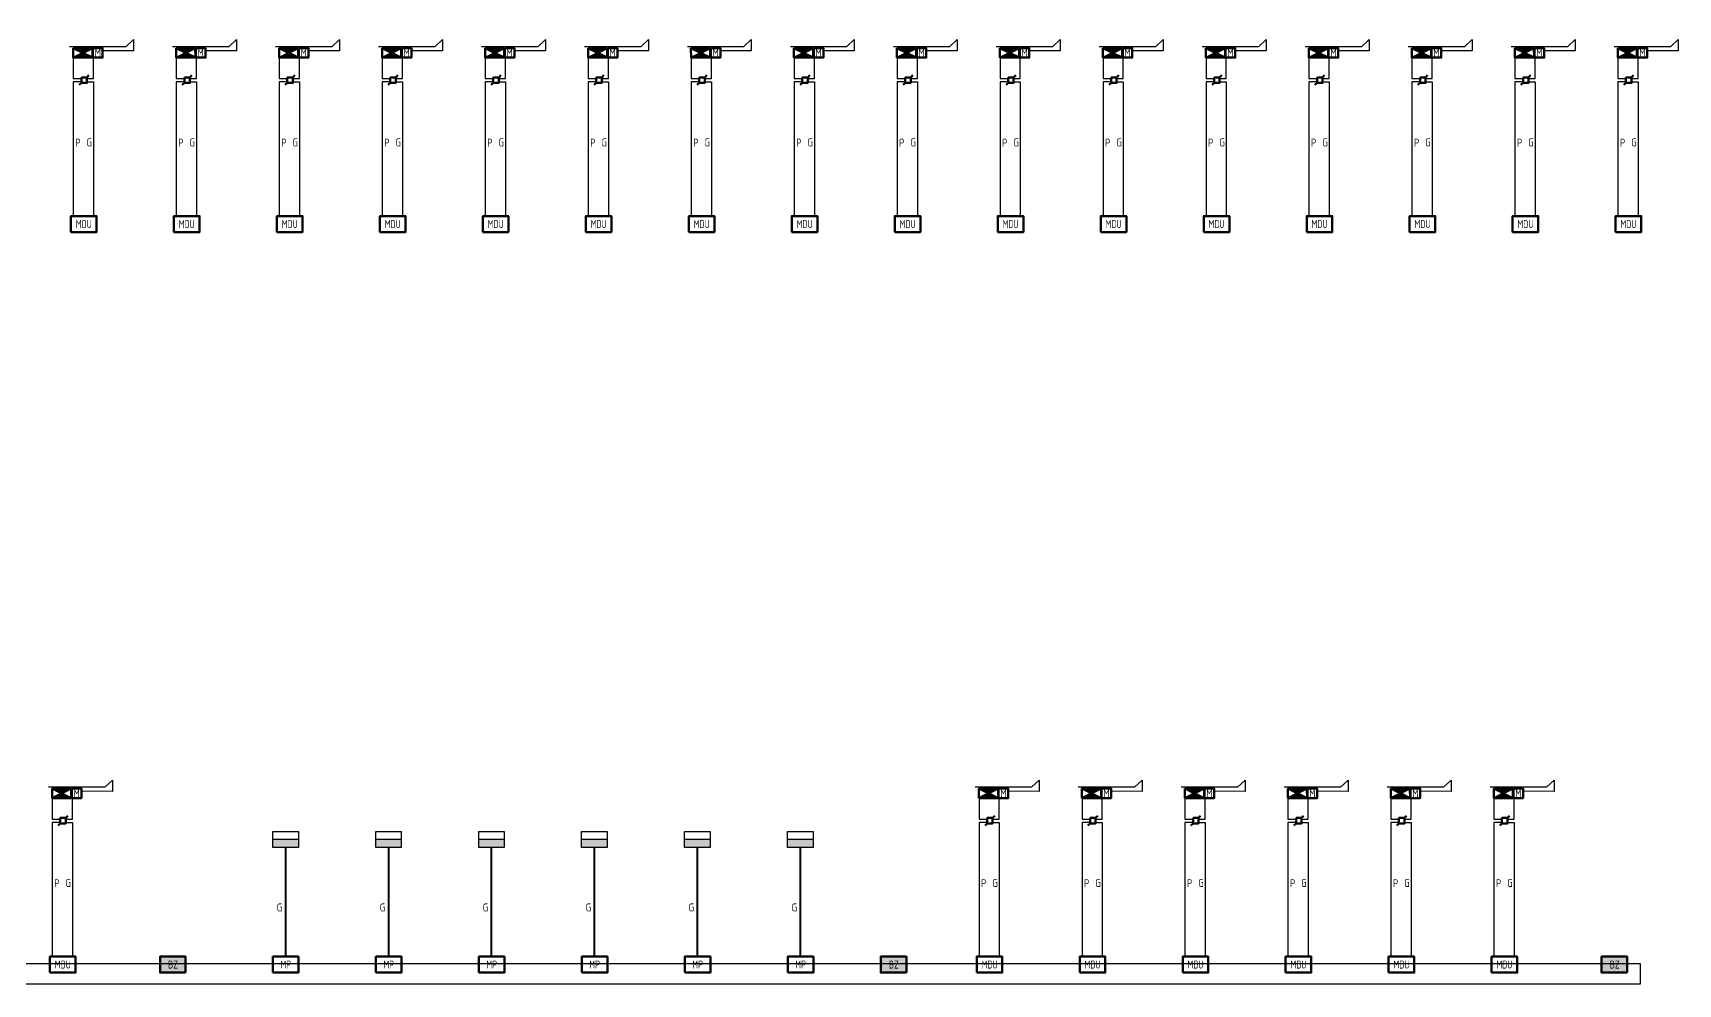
# Model space of a CAD drawing. Header units: millimetres. Extents: x 127230 to 906013, y -355313 to -209225.
# Drawn here: x 668006 to 719408, y -347762 to -318058 of the extents above; entities that cross this region are included whole.
import ezdxf
from ezdxf.enums import TextEntityAlignment as Align

# ---------------------------------------------------------------- set-up
doc = ezdxf.new("R2018")
doc.units = ezdxf.units.MM
doc.linetypes.add('Cплошная', pattern=[0])
for name, color, linetype, lineweight in [('14', 250, 'Continuous', 0), ('Адресация СПС', 7, 'Continuous', 25), ('АТ_ПС_ИП_025', 1, 'Continuous', 25), ('АТ_ПС_ППКП_025', 5, 'Continuous', 25), ('АТ_ПС_Текст_025', 7, 'Continuous', 25), ('АТ_ПС_Трасса_100', 1, 'Continuous', 100)]:
    doc.layers.add(name, color=color, linetype=linetype, lineweight=lineweight)
doc.layers.add('ПС2', color=230, linetype='Continuous')
doc.styles.add('GLE_OASR_TextStyle', font='GOST2304A.ttf')
doc.styles.add('GOST 2.304 type A', font='GOST2304A.ttf', dxfattribs={"width": 0.9, "height": 250})
doc.styles.get("Standard").update_dxf_attribs({"font": 'gost_0.ttf'})
doc.styles.add('ГОСТ 2.304', font='CS_Gost2304.shx', dxfattribs={"width": 0.8})

# ---------------------------------------------------------------- blocks, each defined once
blk = doc.blocks.new('*U49')
at = {"linetype": 'Continuous', "lineweight": 25}
blk.add_wipeout([(-1.5, -1.5), (-1.5, 1.5), (1.5, 1.5), (1.5, -1.5)], dxfattribs=at)
at = {"color": 0, "linetype": 'Continuous', "lineweight": -2}
for p, q in [((1.5, 1.5), (2.63, 2.63)), ((-1.5, -1.5), (-2.63, -2.63))]:
    blk.add_line(p, q, dxfattribs=at)
blk.add_lwpolyline([(-1.5, 1.5), (1.5, 1.5), (1.5, -1.5), (-1.5, -1.5)], close=True, dxfattribs=at)
blk = doc.blocks.new('*U52')
at = {"linetype": 'Continuous', "lineweight": -2}
h = blk.add_hatch(color=0, dxfattribs=at)
h.dxf.hatch_style = 1
h.paths.add_polyline_path([(-6, 2.97), (-2.98, 1.48), (0, 2.97)])
h.paths.add_polyline_path([(-2.98, 1.48), (-6, -0.03), (0, -0.03), (0, 0)])
at = {"color": 0, "linetype": 'Continuous', "lineweight": -2}
for p, q in [((-6, -0.03), (-6, 2.97)), ((0, 2.97), (-6, 2.97)), ((-6, 2.97), (0, 0)), ((-6, -0.03), (0, 2.97)), ((0, -0.03), (0, 2.97)), ((0, 1.47), (0.18, 1.47)), ((-6, -0.03), (0, -0.03))]:
    blk.add_line(p, q, dxfattribs=at)
blk.add_lwpolyline([(0.18, 2.97), (3.18, 2.97), (3.18, -0.03), (0.18, -0.03)], close=True, dxfattribs=at)
at = {"color": 0, "linetype": 'Continuous', "lineweight": -2, "style": 'GLE_OASR_TextStyle'}
blk.add_text('М', height=2.5, dxfattribs=at).set_placement((1.68, 1.47), align=Align.MIDDLE_CENTER)
blk = doc.blocks.new('*U51')
at = {"color": 0, "linetype": 'Continuous', "lineweight": -2}
blk.add_lwpolyline([(-8, -0.03), (0, -0.03), (0, 4.97), (-8, 4.97)], close=True, dxfattribs=at)
at = {"color": 0, "linetype": 'Continuous', "lineweight": -2, "style": 'ГОСТ 2.304', "width": 0.8, "flags": 4}
blk.add_attdef('НАДПИСЬ', text='', height=2.5, dxfattribs=at).set_placement((-4, 2.47), align=Align.MIDDLE_CENTER)
blk = doc.blocks.new('*U108')
at = {"color": 0, "lineweight": 0}
blk.add_wipeout([(-2.4, 2.08), (-19.97, 2.07), (-19.97, -2.23), (-2.4, -2.23)], dxfattribs=at)
at = {"color": 0, "linetype": 'Cплошная', "lineweight": 25}
for q in [(0, 0), (-19.97, -2.23)]:
    blk.add_line((-2.4, -2.23), q, dxfattribs=at)
at = {"color": 0, "lineweight": 30, "flags": 104}
blk.add_attdef('ТЕКСТ1', text='', height=2.5, dxfattribs=at).set_placement((-3.31, 1.05), align=Align.TOP_RIGHT)
blk = doc.blocks.new('бриз')
at = {"lineweight": 50, "ltscale": 100, "true_color": 0xffffff}
h = blk.add_hatch(color=7, dxfattribs=at)
h.dxf.hatch_style = 1
h.paths.add_polyline_path([(-139304, -374795), (-140104, -374795), (-140104, -375295), (-139304, -375295)])
at = {"layer": 'Адресация СПС', "color": 1, "lineweight": 50, "ltscale": 100}
blk.add_lwpolyline([(-139304, -375295), (-140104, -375295), (-140104, -374795), (-139304, -374795)], close=True, dxfattribs=at)
at = {"layer": 'Адресация СПС', "color": 1, "lineweight": 50, "ltscale": 100, "style": 'GOST 2.304 type A', "width": 0.9}
blk.add_text('BZ', height=250, dxfattribs=at).set_placement((-139696, -375046), align=Align.MIDDLE_CENTER)
blk = doc.blocks.new('*U59')
at = {"color": 0, "linetype": 'Continuous', "lineweight": -2}
blk.add_lwpolyline([(-8, -0.03), (0, -0.03), (0, 4.97), (-8, 4.97)], close=True, dxfattribs=at)
at = {"color": 0, "linetype": 'Continuous', "lineweight": -2, "style": 'ГОСТ 2.304', "width": 0.8, "flags": 4}
blk.add_attdef('НАДПИСЬ', text='', height=2.5, dxfattribs=at).set_placement((-4, 2.47), align=Align.MIDDLE_CENTER)
blk = doc.blocks.new('*U61')
at = {"linetype": 'Continuous', "lineweight": -2, "ltscale": 100}
h = blk.add_hatch(color=0, dxfattribs=at)
h.dxf.hatch_style = 1
h.paths.add_polyline_path([(0, 0), (0, 2.5), (-8, 2.5), (-8, 0)])
at = {"color": 0, "linetype": 'Continuous', "lineweight": -2, "ltscale": 100}
blk.add_line((0, 2.5), (-8, 2.5), dxfattribs=at)
at = {"color": 0, "linetype": 'Continuous', "lineweight": -2}
blk.add_lwpolyline([(-8, 0), (-8, 5), (0, 5), (0, 0)], close=True, dxfattribs=at)

msp = doc.modelspace()

# ---------------------------------------------------------------- linework, layer by layer
at = {"layer": '14', "color": 6, "lineweight": 25}
for points in [[(669268, -318833), (669268, -319483), (669520, -319483)], [(672485, -318833), (672485, -319483), (672737, -319483)], [(675703, -318833), (675703, -319483), (675955, -319483)], [(678920, -318833), (678920, -319483), (679172, -319483)], [(682137, -318833), (682137, -319483), (682389, -319483)], [(685355, -318833), (685355, -319483), (685607, -319483)], [(688572, -318833), (688572, -319483), (688824, -319483)], [(691789, -318833), (691789, -319483), (692041, -319483)], [(695007, -318833), (695007, -319483), (695259, -319483)], [(698224, -318833), (698224, -319483), (698476, -319483)], [(701441, -318833), (701441, -319483), (701693, -319483)], [(704659, -318833), (704659, -319483), (704911, -319483)], [(707876, -318833), (707876, -319483), (708128, -319483)], [(711093, -318833), (711093, -319483), (711345, -319483)], [(714311, -318833), (714311, -319483), (714563, -319483)], [(717528, -318833), (717528, -319483), (717780, -319483)], [(668611, -341958), (668611, -342608), (668863, -342608)], [(697567, -341958), (697567, -342608), (697819, -342608)], [(700784, -341958), (700784, -342608), (701036, -342608)], [(704001, -341958), (704001, -342608), (704253, -342608)], [(707219, -341958), (707219, -342608), (707471, -342608)], [(710436, -341958), (710436, -342608), (710688, -342608)], [(713653, -341958), (713653, -342608), (713905, -342608)]]:
    msp.add_lwpolyline(points, dxfattribs=at)
at = {"layer": 'АТ_ПС_Трасса_100', "color": 92, "lineweight": 25, "ltscale": 100}
for points in [[(669693, -319483), (669901, -319483), (669901, -318834)], [(672910, -319483), (673118, -319483), (673118, -318834)], [(676127, -319483), (676335, -319483), (676335, -318834)], [(679345, -319483), (679553, -319483), (679553, -318834)], [(682562, -319483), (682770, -319483), (682770, -318834)], [(685779, -319483), (685987, -319483), (685987, -318834)], [(688997, -319483), (689205, -319483), (689205, -318834)], [(692214, -319483), (692422, -319483), (692422, -318834)], [(695431, -319483), (695639, -319483), (695639, -318834)], [(698649, -319483), (698857, -319483), (698857, -318834)], [(701866, -319483), (702074, -319483), (702074, -318834)], [(705083, -319483), (705291, -319483), (705291, -318834)], [(708301, -319483), (708509, -319483), (708509, -318834)], [(711518, -319483), (711726, -319483), (711726, -318834)], [(714735, -319483), (714943, -319483), (714943, -318834)], [(717953, -319483), (718161, -319483), (718161, -318834)], [(669693, -319590), (669901, -319590), (669901, -323777)], [(672910, -319590), (673118, -319590), (673118, -323777)], [(676127, -319590), (676335, -319590), (676335, -323777)], [(679345, -319590), (679553, -319590), (679553, -323777)], [(682562, -319590), (682770, -319590), (682770, -323777)], [(685779, -319590), (685987, -319590), (685987, -323777)], [(688997, -319590), (689205, -319590), (689205, -323777)], [(692214, -319590), (692422, -319590), (692422, -323777)], [(695431, -319590), (695639, -319590), (695639, -323777)], [(698649, -319590), (698857, -319590), (698857, -323777)], [(701866, -319590), (702074, -319590), (702074, -323777)], [(705083, -319590), (705291, -319590), (705291, -323777)], [(708301, -319590), (708509, -319590), (708509, -323777)], [(711518, -319590), (711726, -319590), (711726, -323777)], [(714735, -319590), (714943, -319590), (714943, -323777)], [(717953, -319590), (718161, -319590), (718161, -323777)], [(669035, -342608), (669243, -342608), (669243, -341959)], [(697991, -342608), (698199, -342608), (698199, -341959)], [(701208, -342608), (701417, -342608), (701417, -341959)], [(704426, -342608), (704634, -342608), (704634, -341959)], [(707643, -342608), (707851, -342608), (707851, -341959)], [(710860, -342608), (711069, -342608), (711069, -341959)], [(714078, -342608), (714286, -342608), (714286, -341959)], [(669035, -342715), (669243, -342715), (669243, -346902)], [(697991, -342715), (698199, -342715), (698199, -346902)], [(701208, -342715), (701417, -342715), (701417, -346902)], [(704426, -342715), (704634, -342715), (704634, -346902)], [(707643, -342715), (707851, -342715), (707851, -346902)], [(710860, -342715), (711069, -342715), (711069, -346902)], [(714078, -342715), (714286, -342715), (714286, -346902)]]:
    msp.add_lwpolyline(points, dxfattribs=at)
at = {"layer": 'АТ_ПС_Трасса_100', "color": 6, "lineweight": 25, "ltscale": 100}
for points in [[(669520, -319590), (669268, -319590), (669268, -323777)], [(672737, -319590), (672485, -319590), (672485, -323777)], [(675955, -319590), (675703, -319590), (675703, -323777)], [(679172, -319590), (678920, -319590), (678920, -323777)], [(682389, -319590), (682137, -319590), (682137, -323777)], [(685607, -319590), (685355, -319590), (685355, -323777)], [(688824, -319590), (688572, -319590), (688572, -323777)], [(692041, -319590), (691789, -319590), (691789, -323777)], [(695259, -319590), (695007, -319590), (695007, -323777)], [(698476, -319590), (698224, -319590), (698224, -323777)], [(701693, -319590), (701441, -319590), (701441, -323777)], [(704911, -319590), (704659, -319590), (704659, -323777)], [(708128, -319590), (707876, -319590), (707876, -323777)], [(711345, -319590), (711093, -319590), (711093, -323777)], [(714563, -319590), (714311, -319590), (714311, -323777)], [(717780, -319590), (717528, -319590), (717528, -323777)], [(668863, -342715), (668611, -342715), (668611, -346902)], [(697819, -342715), (697567, -342715), (697567, -346902)], [(701036, -342715), (700784, -342715), (700784, -346902)], [(704253, -342715), (704001, -342715), (704001, -346902)], [(707471, -342715), (707219, -342715), (707219, -346902)], [(710688, -342715), (710436, -342715), (710436, -346902)], [(713905, -342715), (713653, -342715), (713653, -346902)]]:
    msp.add_lwpolyline(points, dxfattribs=at)

# ---------------------------------------------------------------- block references
at = {"layer": 'Адресация СПС', "color": 7, "lineweight": 50}
for p in [(812081, 27894), (834602, 27894), (857124, 27894)]:
    msp.add_blockref('бриз', p, dxfattribs=at)
at = {"layer": 'ПС2', "color": 5, "lineweight": 50, "transparency": 33554687, "xscale": 100, "yscale": 100, "zscale": 100, "rotation": 0.1250381865928775}
for p in [(669864, -318828), (673081, -318828), (676298, -318828), (679516, -318828), (682733, -318828), (685950, -318828), (689168, -318828), (692385, -318828), (695602, -318828), (698820, -318828), (702037, -318828), (705254, -318828), (708472, -318828), (711689, -318828), (714906, -318828), (718124, -318828), (669206, -341953), (698162, -341953), (701380, -341953), (704597, -341953), (707814, -341953), (711032, -341953), (714249, -341953)]:
    msp.add_blockref('*U52', p, dxfattribs=at)

# ---------------------------------------------------------------- texts
at = {"layer": 'АТ_ПС_Текст_025', "char_height": 250, "attachment_point": 5, "style": 'GLE_OASR_TextStyle'}
for s, insert in [('P', (669414, -321487)), ('G', (669770, -321478)), ('P', (672632, -321487)), ('G', (672987, -321478)), ('P', (675849, -321487)), ('G', (676204, -321478)), ('P', (679066, -321487)), ('G', (679422, -321478)), ('P', (682284, -321487)), ('G', (682639, -321478)), ('P', (685501, -321487)), ('G', (685856, -321478)), ('P', (688718, -321487)), ('G', (689074, -321478)), ('P', (691936, -321487)), ('G', (692291, -321478)), ('P', (695153, -321487)), ('G', (695508, -321478)), ('P', (698370, -321487)), ('G', (698726, -321478)), ('P', (701588, -321487)), ('G', (701943, -321478)), ('P', (704805, -321487)), ('G', (705160, -321478)), ('P', (708022, -321487)), ('G', (708378, -321478)), ('P', (711240, -321487)), ('G', (711595, -321478)), ('P', (714457, -321487)), ('G', (714812, -321478)), ('P', (717674, -321487)), ('G', (718030, -321478)), ('P', (668757, -344612)), ('G', (669112, -344604)), ('P', (697713, -344612)), ('G', (698068, -344604)), ('P', (700930, -344612)), ('G', (701286, -344604)), ('P', (704148, -344612)), ('G', (704503, -344604)), ('P', (707365, -344612)), ('G', (707720, -344604)), ('P', (710582, -344612)), ('G', (710938, -344604)), ('P', (713800, -344612)), ('G', (714155, -344604)), ('G', (675711, -345370)), ('G', (678928, -345370)), ('G', (682146, -345370)), ('G', (685363, -345370)), ('G', (688580, -345370)), ('G', (691798, -345370))]:
    msp.add_mtext_dynamic_manual_height_columns(s, width=1237.88, gutter_width=12.5, heights=[0], dxfattribs=dict(at, insert=insert))

# ---------------------------------------------------------------- wipeouts: each hides what was drawn before it
at = {"lineweight": 25}
for points in [[(675504, -346902), (676304, -346902), (676304, -347402), (675504, -347402)], [(678722, -346902), (679522, -346902), (679522, -347402), (678722, -347402)], [(681939, -346902), (682739, -346902), (682739, -347402), (681939, -347402)], [(685156, -346902), (685956, -346902), (685956, -347402), (685156, -347402)], [(688374, -346902), (689174, -346902), (689174, -347402), (688374, -347402)], [(691591, -346902), (692391, -346902), (692391, -347402), (691591, -347402)]]:
    msp.add_wipeout(points, dxfattribs=at).dxf.layer = 'АТ_ПС_Трасса_100'

# ---------------------------------------------------------------- next in the draw order: linework, layer by layer
at = {"layer": 'АТ_ПС_Трасса_100', "color": 3, "linetype": 'Cплошная', "lineweight": 40, "transparency": 33554687}
for points in [[(675904, -346902), (675904, -343500)], [(679122, -346902), (679122, -343500)], [(682339, -346902), (682339, -343500)], [(685556, -346902), (685556, -343500)], [(688774, -346902), (688774, -343500)], [(691991, -346902), (691991, -343500)]]:
    msp.add_lwpolyline(points, dxfattribs=at)

# ---------------------------------------------------------------- next in the draw order: block references
at = {"layer": 'АТ_ПС_ИП_025', "lineweight": 50, "xscale": 57.51779866433964, "yscale": 57.51779866433964, "zscale": 57.51779866433964}
for p in [(669606, -319532), (672824, -319532), (676041, -319532), (679258, -319532), (682476, -319532), (685693, -319532), (688910, -319532), (692128, -319532), (695345, -319532), (698562, -319532), (701780, -319532), (704997, -319532), (708214, -319532), (711432, -319532), (714649, -319532), (717866, -319532), (668949, -342657), (697905, -342657), (701122, -342657), (704340, -342657), (707557, -342657), (710774, -342657), (713992, -342657)]:
    msp.add_blockref('*U49', p, dxfattribs=at)
at = {"layer": 'АТ_ПС_ИП_025', "lineweight": 50, "transparency": 33554687}
ref = msp.add_blockref('*U59', (676304, -347398), dxfattribs=dict(at, xscale=100, yscale=100, zscale=100))
ref.add_attrib('НАДПИСЬ', 'МР', dxfattribs={"layer": '0', "color": 0, "linetype": 'Continuous', "lineweight": -2, "height": 250, "style": 'ГОСТ 2.304', "width": 0.8}).set_placement((675904, -347152), align=Align.MIDDLE_CENTER)
ref = msp.add_blockref('*U59', (679521, -347398), dxfattribs=dict(at, xscale=100, yscale=100, zscale=100))
ref.add_attrib('НАДПИСЬ', 'МР', dxfattribs={"layer": '0', "color": 0, "linetype": 'Continuous', "lineweight": -2, "height": 250, "style": 'ГОСТ 2.304', "width": 0.8}).set_placement((679122, -347152), align=Align.MIDDLE_CENTER)
ref = msp.add_blockref('*U59', (682739, -347398), dxfattribs=dict(at, xscale=100, yscale=100, zscale=100))
ref.add_attrib('НАДПИСЬ', 'МР', dxfattribs={"layer": '0', "color": 0, "linetype": 'Continuous', "lineweight": -2, "height": 250, "style": 'ГОСТ 2.304', "width": 0.8}).set_placement((682339, -347152), align=Align.MIDDLE_CENTER)
ref = msp.add_blockref('*U59', (685956, -347398), dxfattribs=dict(at, xscale=100, yscale=100, zscale=100))
ref.add_attrib('НАДПИСЬ', 'МР', dxfattribs={"layer": '0', "color": 0, "linetype": 'Continuous', "lineweight": -2, "height": 250, "style": 'ГОСТ 2.304', "width": 0.8}).set_placement((685556, -347152), align=Align.MIDDLE_CENTER)
ref = msp.add_blockref('*U59', (689173, -347398), dxfattribs=dict(at, xscale=100, yscale=100, zscale=100))
ref.add_attrib('НАДПИСЬ', 'МР', dxfattribs={"layer": '0', "color": 0, "linetype": 'Continuous', "lineweight": -2, "height": 250, "style": 'ГОСТ 2.304', "width": 0.8}).set_placement((688774, -347152), align=Align.MIDDLE_CENTER)
ref = msp.add_blockref('*U59', (692391, -347398), dxfattribs=dict(at, xscale=100, yscale=100, zscale=100))
ref.add_attrib('НАДПИСЬ', 'МР', dxfattribs={"layer": '0', "color": 0, "linetype": 'Continuous', "lineweight": -2, "height": 250, "style": 'ГОСТ 2.304', "width": 0.8}).set_placement((691991, -347152), align=Align.MIDDLE_CENTER)
at = {"layer": 'АТ_ПС_Текст_025', "linetype": 'Continuous'}
ref = msp.add_blockref('*U108', (671148, -318266), dxfattribs=dict(at, xscale=100, yscale=100, zscale=100))
lines = msp.add_mtext('230 В AC*** ', dxfattribs={"layer": '0', "color": 0, "insert": (670817, -318161), "char_height": 2.5, "attachment_point": 1})
ref.add_attrib('ТЕКСТ1', '', (670817, -318161), dxfattribs={"flags": 104}).embed_mtext(lines)
ref = msp.add_blockref('*U108', (674365, -318266), dxfattribs=dict(at, xscale=100, yscale=100, zscale=100))
lines = msp.add_mtext('230 В AC*** ', dxfattribs={"layer": '0', "color": 0, "insert": (674034, -318161), "char_height": 2.5, "attachment_point": 1})
ref.add_attrib('ТЕКСТ1', '', (674034, -318161), dxfattribs={"flags": 104}).embed_mtext(lines)
ref = msp.add_blockref('*U108', (677583, -318266), dxfattribs=dict(at, xscale=100, yscale=100, zscale=100))
lines = msp.add_mtext('230 В AC*** ', dxfattribs={"layer": '0', "color": 0, "insert": (677252, -318161), "char_height": 2.5, "attachment_point": 1})
ref.add_attrib('ТЕКСТ1', '', (677252, -318161), dxfattribs={"flags": 104}).embed_mtext(lines)
ref = msp.add_blockref('*U108', (680800, -318266), dxfattribs=dict(at, xscale=100, yscale=100, zscale=100))
lines = msp.add_mtext('230 В AC*** ', dxfattribs={"layer": '0', "color": 0, "insert": (680469, -318161), "char_height": 2.5, "attachment_point": 1})
ref.add_attrib('ТЕКСТ1', '', (680469, -318161), dxfattribs={"flags": 104}).embed_mtext(lines)
ref = msp.add_blockref('*U108', (684017, -318266), dxfattribs=dict(at, xscale=100, yscale=100, zscale=100))
lines = msp.add_mtext('230 В AC*** ', dxfattribs={"layer": '0', "color": 0, "insert": (683686, -318161), "char_height": 2.5, "attachment_point": 1})
ref.add_attrib('ТЕКСТ1', '', (683686, -318161), dxfattribs={"flags": 104}).embed_mtext(lines)
ref = msp.add_blockref('*U108', (687235, -318266), dxfattribs=dict(at, xscale=100, yscale=100, zscale=100))
lines = msp.add_mtext('230 В AC*** ', dxfattribs={"layer": '0', "color": 0, "insert": (686904, -318161), "char_height": 2.5, "attachment_point": 1})
ref.add_attrib('ТЕКСТ1', '', (686904, -318161), dxfattribs={"flags": 104}).embed_mtext(lines)
ref = msp.add_blockref('*U108', (690452, -318266), dxfattribs=dict(at, xscale=100, yscale=100, zscale=100))
lines = msp.add_mtext('230 В AC*** ', dxfattribs={"layer": '0', "color": 0, "insert": (690121, -318161), "char_height": 2.5, "attachment_point": 1})
ref.add_attrib('ТЕКСТ1', '', (690121, -318161), dxfattribs={"flags": 104}).embed_mtext(lines)
ref = msp.add_blockref('*U108', (693669, -318266), dxfattribs=dict(at, xscale=100, yscale=100, zscale=100))
lines = msp.add_mtext('230 В AC*** ', dxfattribs={"layer": '0', "color": 0, "insert": (693338, -318161), "char_height": 2.5, "attachment_point": 1})
ref.add_attrib('ТЕКСТ1', '', (693338, -318161), dxfattribs={"flags": 104}).embed_mtext(lines)
ref = msp.add_blockref('*U108', (696887, -318266), dxfattribs=dict(at, xscale=100, yscale=100, zscale=100))
lines = msp.add_mtext('230 В AC*** ', dxfattribs={"layer": '0', "color": 0, "insert": (696556, -318161), "char_height": 2.5, "attachment_point": 1})
ref.add_attrib('ТЕКСТ1', '', (696556, -318161), dxfattribs={"flags": 104}).embed_mtext(lines)
ref = msp.add_blockref('*U108', (700104, -318266), dxfattribs=dict(at, xscale=100, yscale=100, zscale=100))
lines = msp.add_mtext('230 В AC*** ', dxfattribs={"layer": '0', "color": 0, "insert": (699773, -318161), "char_height": 2.5, "attachment_point": 1})
ref.add_attrib('ТЕКСТ1', '', (699773, -318161), dxfattribs={"flags": 104}).embed_mtext(lines)
ref = msp.add_blockref('*U108', (703321, -318266), dxfattribs=dict(at, xscale=100, yscale=100, zscale=100))
lines = msp.add_mtext('230 В AC*** ', dxfattribs={"layer": '0', "color": 0, "insert": (702990, -318161), "char_height": 2.5, "attachment_point": 1})
ref.add_attrib('ТЕКСТ1', '', (702990, -318161), dxfattribs={"flags": 104}).embed_mtext(lines)
ref = msp.add_blockref('*U108', (706539, -318266), dxfattribs=dict(at, xscale=100, yscale=100, zscale=100))
lines = msp.add_mtext('230 В AC*** ', dxfattribs={"layer": '0', "color": 0, "insert": (706208, -318161), "char_height": 2.5, "attachment_point": 1})
ref.add_attrib('ТЕКСТ1', '', (706208, -318161), dxfattribs={"flags": 104}).embed_mtext(lines)
ref = msp.add_blockref('*U108', (709756, -318266), dxfattribs=dict(at, xscale=100, yscale=100, zscale=100))
lines = msp.add_mtext('230 В AC*** ', dxfattribs={"layer": '0', "color": 0, "insert": (709425, -318161), "char_height": 2.5, "attachment_point": 1})
ref.add_attrib('ТЕКСТ1', '', (709425, -318161), dxfattribs={"flags": 104}).embed_mtext(lines)
ref = msp.add_blockref('*U108', (712973, -318266), dxfattribs=dict(at, xscale=100, yscale=100, zscale=100))
lines = msp.add_mtext('230 В AC*** ', dxfattribs={"layer": '0', "color": 0, "insert": (712642, -318161), "char_height": 2.5, "attachment_point": 1})
ref.add_attrib('ТЕКСТ1', '', (712642, -318161), dxfattribs={"flags": 104}).embed_mtext(lines)
ref = msp.add_blockref('*U108', (716191, -318266), dxfattribs=dict(at, xscale=100, yscale=100, zscale=100))
lines = msp.add_mtext('230 В AC*** ', dxfattribs={"layer": '0', "color": 0, "insert": (715860, -318161), "char_height": 2.5, "attachment_point": 1})
ref.add_attrib('ТЕКСТ1', '', (715860, -318161), dxfattribs={"flags": 104}).embed_mtext(lines)
ref = msp.add_blockref('*U108', (719408, -318266), dxfattribs=dict(at, xscale=100, yscale=100, zscale=100))
lines = msp.add_mtext('230 В AC*** ', dxfattribs={"layer": '0', "color": 0, "insert": (719077, -318161), "char_height": 2.5, "attachment_point": 1})
ref.add_attrib('ТЕКСТ1', '', (719077, -318161), dxfattribs={"flags": 104}).embed_mtext(lines)
ref = msp.add_blockref('*U108', (670491, -341391), dxfattribs=dict(at, xscale=100, yscale=100, zscale=100))
lines = msp.add_mtext('230 В AC*** ', dxfattribs={"layer": '0', "color": 0, "insert": (670160, -341287), "char_height": 2.5, "attachment_point": 1})
ref.add_attrib('ТЕКСТ1', '', (670160, -341287), dxfattribs={"flags": 104}).embed_mtext(lines)
ref = msp.add_blockref('*U108', (699447, -341391), dxfattribs=dict(at, xscale=100, yscale=100, zscale=100))
lines = msp.add_mtext('230 В AC*** ', dxfattribs={"layer": '0', "color": 0, "insert": (699116, -341287), "char_height": 2.5, "attachment_point": 1})
ref.add_attrib('ТЕКСТ1', '', (699116, -341287), dxfattribs={"flags": 104}).embed_mtext(lines)
ref = msp.add_blockref('*U108', (702664, -341391), dxfattribs=dict(at, xscale=100, yscale=100, zscale=100))
lines = msp.add_mtext('230 В AC*** ', dxfattribs={"layer": '0', "color": 0, "insert": (702333, -341287), "char_height": 2.5, "attachment_point": 1})
ref.add_attrib('ТЕКСТ1', '', (702333, -341287), dxfattribs={"flags": 104}).embed_mtext(lines)
ref = msp.add_blockref('*U108', (705881, -341391), dxfattribs=dict(at, xscale=100, yscale=100, zscale=100))
lines = msp.add_mtext('230 В AC*** ', dxfattribs={"layer": '0', "color": 0, "insert": (705550, -341287), "char_height": 2.5, "attachment_point": 1})
ref.add_attrib('ТЕКСТ1', '', (705550, -341287), dxfattribs={"flags": 104}).embed_mtext(lines)
ref = msp.add_blockref('*U108', (709099, -341391), dxfattribs=dict(at, xscale=100, yscale=100, zscale=100))
lines = msp.add_mtext('230 В AC*** ', dxfattribs={"layer": '0', "color": 0, "insert": (708768, -341287), "char_height": 2.5, "attachment_point": 1})
ref.add_attrib('ТЕКСТ1', '', (708768, -341287), dxfattribs={"flags": 104}).embed_mtext(lines)
ref = msp.add_blockref('*U108', (712316, -341391), dxfattribs=dict(at, xscale=100, yscale=100, zscale=100))
lines = msp.add_mtext('230 В AC*** ', dxfattribs={"layer": '0', "color": 0, "insert": (711985, -341287), "char_height": 2.5, "attachment_point": 1})
ref.add_attrib('ТЕКСТ1', '', (711985, -341287), dxfattribs={"flags": 104}).embed_mtext(lines)
ref = msp.add_blockref('*U108', (715533, -341391), dxfattribs=dict(at, xscale=100, yscale=100, zscale=100))
lines = msp.add_mtext('230 В AC*** ', dxfattribs={"layer": '0', "color": 0, "insert": (715202, -341287), "char_height": 2.5, "attachment_point": 1})
ref.add_attrib('ТЕКСТ1', '', (715202, -341287), dxfattribs={"flags": 104}).embed_mtext(lines)

# ---------------------------------------------------------------- next in the draw order: wipeouts: each hides what was drawn before it
at = {"lineweight": 25}
for points in [[(669196, -323777), (669996, -323777), (669996, -324277), (669196, -324277)], [(672413, -323777), (673213, -323777), (673213, -324277), (672413, -324277)], [(675631, -323777), (676431, -323777), (676431, -324277), (675631, -324277)], [(678848, -323777), (679648, -323777), (679648, -324277), (678848, -324277)], [(682065, -323777), (682865, -323777), (682865, -324277), (682065, -324277)], [(685283, -323777), (686083, -323777), (686083, -324277), (685283, -324277)], [(688500, -323777), (689300, -323777), (689300, -324277), (688500, -324277)], [(691717, -323777), (692517, -323777), (692517, -324277), (691717, -324277)], [(694935, -323777), (695735, -323777), (695735, -324277), (694935, -324277)], [(698152, -323777), (698952, -323777), (698952, -324277), (698152, -324277)], [(701369, -323777), (702169, -323777), (702169, -324277), (701369, -324277)], [(704587, -323777), (705387, -323777), (705387, -324277), (704587, -324277)], [(707804, -323777), (708604, -323777), (708604, -324277), (707804, -324277)], [(711021, -323777), (711821, -323777), (711821, -324277), (711021, -324277)], [(714239, -323777), (715039, -323777), (715039, -324277), (714239, -324277)], [(717456, -323777), (718256, -323777), (718256, -324277), (717456, -324277)], [(668539, -346902), (669339, -346902), (669339, -347402), (668539, -347402)], [(697495, -346902), (698295, -346902), (698295, -347402), (697495, -347402)], [(700712, -346902), (701512, -346902), (701512, -347402), (700712, -347402)], [(703929, -346902), (704729, -346902), (704729, -347402), (703929, -347402)], [(707147, -346902), (707947, -346902), (707947, -347402), (707147, -347402)], [(710364, -346902), (711164, -346902), (711164, -347402), (710364, -347402)], [(713581, -346902), (714381, -346902), (714381, -347402), (713581, -347402)]]:
    msp.add_wipeout(points, dxfattribs=at).dxf.layer = 'АТ_ПС_Трасса_100'

# ---------------------------------------------------------------- next in the draw order: linework, layer by layer
at = {"layer": '14', "color": 6, "lineweight": 25}
for points in [[(671148, -318266), (671148, -318620), (670181, -318615)], [(674365, -318266), (674365, -318620), (673399, -318615)], [(677583, -318266), (677583, -318620), (676616, -318615)], [(680800, -318266), (680800, -318620), (679833, -318615)], [(684017, -318266), (684017, -318620), (683051, -318615)], [(687235, -318266), (687235, -318620), (686268, -318615)], [(690452, -318266), (690452, -318620), (689485, -318615)], [(693669, -318266), (693669, -318620), (692703, -318615)], [(696887, -318266), (696887, -318620), (695920, -318615)], [(700104, -318266), (700104, -318620), (699137, -318615)], [(703321, -318266), (703321, -318620), (702355, -318615)], [(706539, -318266), (706539, -318620), (705572, -318615)], [(709756, -318266), (709756, -318620), (708789, -318615)], [(712973, -318266), (712973, -318620), (712007, -318615)], [(716191, -318266), (716191, -318620), (715224, -318615)], [(719408, -318266), (719408, -318620), (718441, -318615)], [(670491, -341391), (670491, -341745), (669524, -341740)], [(699447, -341391), (699447, -341745), (698480, -341740)], [(702664, -341391), (702664, -341745), (701697, -341740)], [(705881, -341391), (705881, -341745), (704914, -341740)], [(709099, -341391), (709099, -341745), (708132, -341740)], [(712316, -341391), (712316, -341745), (711349, -341740)], [(715533, -341391), (715533, -341745), (714566, -341740)]]:
    msp.add_lwpolyline(points, dxfattribs=at)

# ---------------------------------------------------------------- next in the draw order: block references
at = {"layer": 'АТ_ПС_ППКП_025', "color": 1, "linetype": 'Continuous', "lineweight": 50}
ref = msp.add_blockref('*U51', (669996, -324273), dxfattribs=dict(at, xscale=100, yscale=100, zscale=100))
ref.add_attrib('НАДПИСЬ', 'MDU', dxfattribs={"layer": '0', "color": 0, "linetype": 'Continuous', "lineweight": -2, "height": 250, "style": 'ГОСТ 2.304', "width": 0.8}).set_placement((669596, -324027), align=Align.MIDDLE_CENTER)
ref = msp.add_blockref('*U51', (673213, -324273), dxfattribs=dict(at, xscale=100, yscale=100, zscale=100))
ref.add_attrib('НАДПИСЬ', 'MDU', dxfattribs={"layer": '0', "color": 0, "linetype": 'Continuous', "lineweight": -2, "height": 250, "style": 'ГОСТ 2.304', "width": 0.8}).set_placement((672813, -324027), align=Align.MIDDLE_CENTER)
ref = msp.add_blockref('*U51', (676431, -324273), dxfattribs=dict(at, xscale=100, yscale=100, zscale=100))
ref.add_attrib('НАДПИСЬ', 'MDU', dxfattribs={"layer": '0', "color": 0, "linetype": 'Continuous', "lineweight": -2, "height": 250, "style": 'ГОСТ 2.304', "width": 0.8}).set_placement((676031, -324027), align=Align.MIDDLE_CENTER)
ref = msp.add_blockref('*U51', (679648, -324273), dxfattribs=dict(at, xscale=100, yscale=100, zscale=100))
ref.add_attrib('НАДПИСЬ', 'MDU', dxfattribs={"layer": '0', "color": 0, "linetype": 'Continuous', "lineweight": -2, "height": 250, "style": 'ГОСТ 2.304', "width": 0.8}).set_placement((679248, -324027), align=Align.MIDDLE_CENTER)
ref = msp.add_blockref('*U51', (682865, -324273), dxfattribs=dict(at, xscale=100, yscale=100, zscale=100))
ref.add_attrib('НАДПИСЬ', 'MDU', dxfattribs={"layer": '0', "color": 0, "linetype": 'Continuous', "lineweight": -2, "height": 250, "style": 'ГОСТ 2.304', "width": 0.8}).set_placement((682465, -324027), align=Align.MIDDLE_CENTER)
ref = msp.add_blockref('*U51', (686083, -324273), dxfattribs=dict(at, xscale=100, yscale=100, zscale=100))
ref.add_attrib('НАДПИСЬ', 'MDU', dxfattribs={"layer": '0', "color": 0, "linetype": 'Continuous', "lineweight": -2, "height": 250, "style": 'ГОСТ 2.304', "width": 0.8}).set_placement((685683, -324027), align=Align.MIDDLE_CENTER)
ref = msp.add_blockref('*U51', (689300, -324273), dxfattribs=dict(at, xscale=100, yscale=100, zscale=100))
ref.add_attrib('НАДПИСЬ', 'MDU', dxfattribs={"layer": '0', "color": 0, "linetype": 'Continuous', "lineweight": -2, "height": 250, "style": 'ГОСТ 2.304', "width": 0.8}).set_placement((688900, -324027), align=Align.MIDDLE_CENTER)
ref = msp.add_blockref('*U51', (692517, -324273), dxfattribs=dict(at, xscale=100, yscale=100, zscale=100))
ref.add_attrib('НАДПИСЬ', 'MDU', dxfattribs={"layer": '0', "color": 0, "linetype": 'Continuous', "lineweight": -2, "height": 250, "style": 'ГОСТ 2.304', "width": 0.8}).set_placement((692117, -324027), align=Align.MIDDLE_CENTER)
ref = msp.add_blockref('*U51', (695735, -324273), dxfattribs=dict(at, xscale=100, yscale=100, zscale=100))
ref.add_attrib('НАДПИСЬ', 'MDU', dxfattribs={"layer": '0', "color": 0, "linetype": 'Continuous', "lineweight": -2, "height": 250, "style": 'ГОСТ 2.304', "width": 0.8}).set_placement((695335, -324027), align=Align.MIDDLE_CENTER)
ref = msp.add_blockref('*U51', (698952, -324273), dxfattribs=dict(at, xscale=100, yscale=100, zscale=100))
ref.add_attrib('НАДПИСЬ', 'MDU', dxfattribs={"layer": '0', "color": 0, "linetype": 'Continuous', "lineweight": -2, "height": 250, "style": 'ГОСТ 2.304', "width": 0.8}).set_placement((698552, -324027), align=Align.MIDDLE_CENTER)
ref = msp.add_blockref('*U51', (702169, -324273), dxfattribs=dict(at, xscale=100, yscale=100, zscale=100))
ref.add_attrib('НАДПИСЬ', 'MDU', dxfattribs={"layer": '0', "color": 0, "linetype": 'Continuous', "lineweight": -2, "height": 250, "style": 'ГОСТ 2.304', "width": 0.8}).set_placement((701769, -324027), align=Align.MIDDLE_CENTER)
ref = msp.add_blockref('*U51', (705387, -324273), dxfattribs=dict(at, xscale=100, yscale=100, zscale=100))
ref.add_attrib('НАДПИСЬ', 'MDU', dxfattribs={"layer": '0', "color": 0, "linetype": 'Continuous', "lineweight": -2, "height": 250, "style": 'ГОСТ 2.304', "width": 0.8}).set_placement((704987, -324027), align=Align.MIDDLE_CENTER)
ref = msp.add_blockref('*U51', (708604, -324273), dxfattribs=dict(at, xscale=100, yscale=100, zscale=100))
ref.add_attrib('НАДПИСЬ', 'MDU', dxfattribs={"layer": '0', "color": 0, "linetype": 'Continuous', "lineweight": -2, "height": 250, "style": 'ГОСТ 2.304', "width": 0.8}).set_placement((708204, -324027), align=Align.MIDDLE_CENTER)
ref = msp.add_blockref('*U51', (711821, -324273), dxfattribs=dict(at, xscale=100, yscale=100, zscale=100))
ref.add_attrib('НАДПИСЬ', 'MDU', dxfattribs={"layer": '0', "color": 0, "linetype": 'Continuous', "lineweight": -2, "height": 250, "style": 'ГОСТ 2.304', "width": 0.8}).set_placement((711421, -324027), align=Align.MIDDLE_CENTER)
ref = msp.add_blockref('*U51', (715039, -324273), dxfattribs=dict(at, xscale=100, yscale=100, zscale=100))
ref.add_attrib('НАДПИСЬ', 'MDU', dxfattribs={"layer": '0', "color": 0, "linetype": 'Continuous', "lineweight": -2, "height": 250, "style": 'ГОСТ 2.304', "width": 0.8}).set_placement((714639, -324027), align=Align.MIDDLE_CENTER)
ref = msp.add_blockref('*U51', (718256, -324273), dxfattribs=dict(at, xscale=100, yscale=100, zscale=100))
ref.add_attrib('НАДПИСЬ', 'MDU', dxfattribs={"layer": '0', "color": 0, "linetype": 'Continuous', "lineweight": -2, "height": 250, "style": 'ГОСТ 2.304', "width": 0.8}).set_placement((717856, -324027), align=Align.MIDDLE_CENTER)
ref = msp.add_blockref('*U51', (669338, -347398), dxfattribs=dict(at, xscale=100, yscale=100, zscale=100))
ref.add_attrib('НАДПИСЬ', 'MDU', dxfattribs={"layer": '0', "color": 0, "linetype": 'Continuous', "lineweight": -2, "height": 250, "style": 'ГОСТ 2.304', "width": 0.8}).set_placement((668939, -347152), align=Align.MIDDLE_CENTER)
ref = msp.add_blockref('*U51', (698294, -347398), dxfattribs=dict(at, xscale=100, yscale=100, zscale=100))
ref.add_attrib('НАДПИСЬ', 'MDU', dxfattribs={"layer": '0', "color": 0, "linetype": 'Continuous', "lineweight": -2, "height": 250, "style": 'ГОСТ 2.304', "width": 0.8}).set_placement((697895, -347152), align=Align.MIDDLE_CENTER)
ref = msp.add_blockref('*U51', (701512, -347398), dxfattribs=dict(at, xscale=100, yscale=100, zscale=100))
ref.add_attrib('НАДПИСЬ', 'MDU', dxfattribs={"layer": '0', "color": 0, "linetype": 'Continuous', "lineweight": -2, "height": 250, "style": 'ГОСТ 2.304', "width": 0.8}).set_placement((701112, -347152), align=Align.MIDDLE_CENTER)
ref = msp.add_blockref('*U51', (704729, -347398), dxfattribs=dict(at, xscale=100, yscale=100, zscale=100))
ref.add_attrib('НАДПИСЬ', 'MDU', dxfattribs={"layer": '0', "color": 0, "linetype": 'Continuous', "lineweight": -2, "height": 250, "style": 'ГОСТ 2.304', "width": 0.8}).set_placement((704329, -347152), align=Align.MIDDLE_CENTER)
ref = msp.add_blockref('*U51', (707946, -347398), dxfattribs=dict(at, xscale=100, yscale=100, zscale=100))
ref.add_attrib('НАДПИСЬ', 'MDU', dxfattribs={"layer": '0', "color": 0, "linetype": 'Continuous', "lineweight": -2, "height": 250, "style": 'ГОСТ 2.304', "width": 0.8}).set_placement((707547, -347152), align=Align.MIDDLE_CENTER)
ref = msp.add_blockref('*U51', (711164, -347398), dxfattribs=dict(at, xscale=100, yscale=100, zscale=100))
ref.add_attrib('НАДПИСЬ', 'MDU', dxfattribs={"layer": '0', "color": 0, "linetype": 'Continuous', "lineweight": -2, "height": 250, "style": 'ГОСТ 2.304', "width": 0.8}).set_placement((710764, -347152), align=Align.MIDDLE_CENTER)
ref = msp.add_blockref('*U51', (714381, -347398), dxfattribs=dict(at, xscale=100, yscale=100, zscale=100))
ref.add_attrib('НАДПИСЬ', 'MDU', dxfattribs={"layer": '0', "color": 0, "linetype": 'Continuous', "lineweight": -2, "height": 250, "style": 'ГОСТ 2.304', "width": 0.8}).set_placement((713981, -347152), align=Align.MIDDLE_CENTER)

# ---------------------------------------------------------------- next in the draw order: wipeouts: each hides what was drawn before it
at = {"lineweight": 25}
for points in [[(675499, -342997), (676299, -342997), (676299, -343497), (675499, -343497)], [(678717, -342997), (679517, -342997), (679517, -343497), (678717, -343497)], [(681934, -342997), (682734, -342997), (682734, -343497), (681934, -343497)], [(685151, -342997), (685951, -342997), (685951, -343497), (685151, -343497)], [(688369, -342997), (689169, -342997), (689169, -343497), (688369, -343497)], [(691586, -342997), (692386, -342997), (692386, -343497), (691586, -343497)]]:
    msp.add_wipeout(points, dxfattribs=at).dxf.layer = 'АТ_ПС_Трасса_100'

# ---------------------------------------------------------------- next in the draw order: linework, layer by layer
at = {"color": 1, "lineweight": 30}
msp.add_lwpolyline([(584045, -341307), (585609, -341307), (585609, -347115), (718220, -347115), (718220, -347762), (583506, -347762), (583506, -341548)], dxfattribs=at)

# ---------------------------------------------------------------- next in the draw order: block references
at = {"layer": 'АТ_ПС_ИП_025', "color": 5, "transparency": 33554687, "xscale": 100, "yscale": 100, "zscale": 100}
for p in [(676299, -343497), (679517, -343497), (682734, -343497), (685951, -343497), (689169, -343497), (692386, -343497)]:
    msp.add_blockref('*U61', p, dxfattribs=at)

doc.saveas('drawing.dxf')
